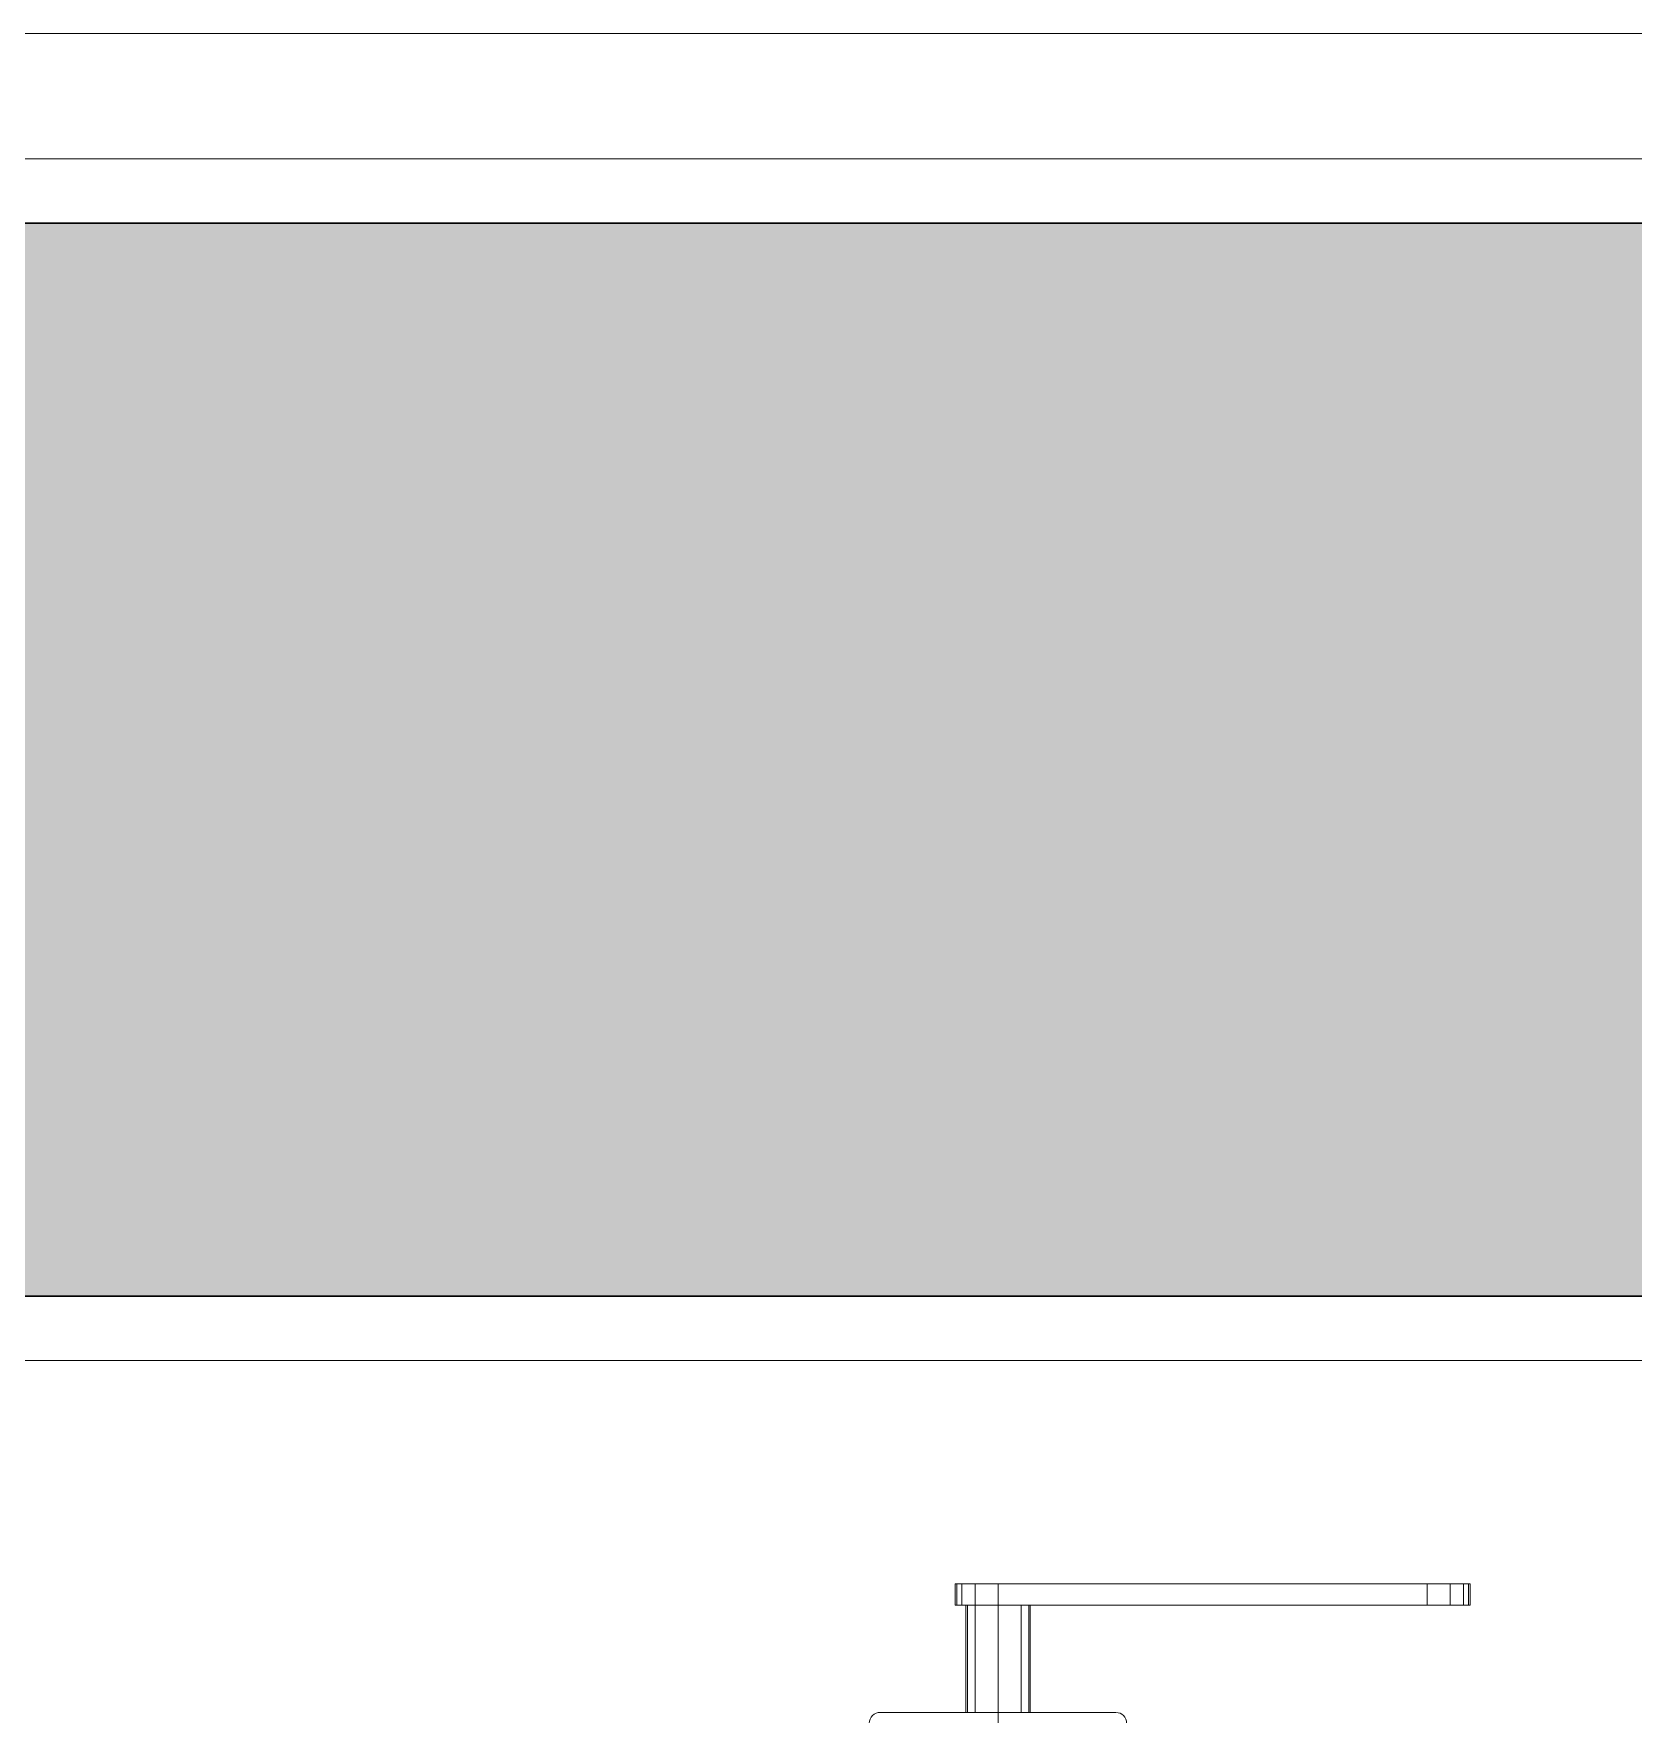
# Model space of a CAD drawing. Extents: x -14.2 to 52.3, y 3.7 to 90.9.
# Drawn here: x 12.1324 to 12.5052, y 17.2712 to 17.6628 of the extents above; entities that cross this region are included whole.
import ezdxf

# ---------------------------------------------------------------- set-up
doc = ezdxf.new("R2010")
doc.units = 0
for name, color, linetype, lineweight in [('limpo_PINI-PSG-PE-0102-LAZ-R00$0$A-DETL', 1, 'Continuous', 5), ('limpo_PINI-PSG-PE-0102-LAZ-R00$0$A-DETL-GENF', 1, 'Continuous', 5), ('limpo_PINI-PSG-PE-0102-LAZ-R00$0$A-DOOR', 31, 'Continuous', 5), ('limpo_PINI-PSG-PE-0102-LAZ-R00$0$A-WALL-FNSH', 1, 'Continuous', 40), ('limpo_PINI-PSG-PE-0102-LAZ-R00$0$PNIN-HID-PL-0009-LAZ-R00_dwg', 8, 'Continuous', 5)]:
    doc.layers.add(name, color=color, linetype=linetype, lineweight=lineweight)
doc.layers.add('limpo_PINI-PSG-PE-0102-LAZ-R00$0$XR_ARQT', color=7, linetype='Continuous')
doc.layers.add('XR_ARQT', color=7, linetype='Continuous')

# ---------------------------------------------------------------- blocks, each defined once
blk = doc.blocks.new('limpo_PINI-PSG-PE-0102-LAZ-R00$0$DAA_002_PCF_FER_ABR_1FO - 0_90x2_10m-2120912-5PPE_008_LAZER__P_A_0_09_')
at = {"layer": 'limpo_PINI-PSG-PE-0102-LAZ-R00$0$A-DETL-GENF'}
for p, q in [((468, 922.42), (468, 867.5)), ((468, 922.42), (468, 902.46)), ((492.99, 784.96), (492.99, 904.96)), ((498, 904.96), (492.99, 904.96)), ((492.99, 904.96), (498, 904.96)), ((492.99, 902.46), (492.99, 904.96)), ((498, 904.58), (492.99, 904.58)), ((498, 784.96), (498, 904.96)), ((498, 904.96), (498, 784.96)), ((492.99, 902.46), (468, 902.46)), ((468, 902.46), (492.99, 902.46)), ((492.99, 902.08), (468, 902.08)), ((498, 903.4), (492.99, 903.4)), ((498, 900.3), (468, 900.3)), ((498, 900.3), (468, 900.3)), ((498, 894.96), (463, 894.96)), ((492.99, 889.62), (468, 889.62)), ((492.99, 887.83), (468, 887.83)), ((492.99, 887.46), (468, 887.46)), ((468, 887.46), (468, 867.5)), ((492.99, 887.46), (468, 887.46)), ((492.99, 784.96), (492.99, 887.46)), ((498, 794.96), (492.99, 794.96)), ((498, 789.62), (492.99, 789.62)), ((498, 786.52), (492.99, 786.52)), ((498, 785.33), (492.99, 785.33)), ((498, 784.96), (492.99, 784.96)), ((498, 784.96), (492.99, 784.96))]:
    blk.add_line(p, q, dxfattribs=at)
for centre, start, end in [((465.5, 922.5), 358.1366, 90), ((465.5, 922.5), 358.1366, 90), ((465.5, 867.5), 269.6028, 0), ((465.5, 867.5), 269.6028, 0)]:
    blk.add_arc(centre, 2.5, start, end, dxfattribs=at)
blk = doc.blocks.new('limpo_PINI-PSG-PE-0102-LAZ-R00$0$PNIN-HID-PL-0009-LAZ-R00_dwg-3604853-5PPE_008_LAZER__P_A_0_09_')
at = {"color": 9, "lineweight": 5}
blk.add_line((21430.24, 11888.46), (22479.54, 11888.46), dxfattribs=at)
blk = doc.blocks.new('limpo_PINI-PSG-PE-0102-LAZ-R00$0$A$C745163c0')
at = {"layer": 'limpo_PINI-PSG-PE-0102-LAZ-R00$0$A-DETL-GENF'}
blk.add_hatch(color=252, dxfattribs=at).paths.add_polyline_path([(-1214.79, -4240.4), (-735, -4240.4), (-735, -1740.4), (-1235, -1740.4), (-1235, -3990.4), (-4500, -3990.4), (-4500, -1240.4), (-5000, -1240.4), (-5000, -3990.4), (-7375.94, -3990.4), (-7543.99, -3977.28), (-7694.43, -3929.95), (-7830.04, -3850.93), (-7943.57, -3743.26), (-8030.34, -3617.52), (-8089.49, -3469.46), (-8114.53, -3320.4), (-8875.57, 3522.44), (-8899.92, 3763.3), (-8904.08, 3840.96), (-8900.89, 3918.66), (-8864.78, 4126.97), (-8758.37, 4309.66), (-8594.99, 4443.84), (-8223.71, 4625.32), (-7834.73, 4764.89), (-7573, 4836.94), (-7300, 4908.38), (-6554.43, 5083.1), (-6069.83, 5185.35), (-3680, 5695.85), (-3680, 4815), (-5930, 4815), (-5930, 2215), (-3480, 2215), (-3480, 2515), (-5680, 2515), (-5680, 4515), (-3480, 4515), (-3480, 5994.22), (-6362.3, 5379.1), (-6612.93, 5326.16), (-7360.18, 5151.05), (-7643.43, 5076.93), (-7910.04, 4999.66), (-8035.63, 4959.8), (-8155.83, 4918.91), (-8270.06, 4877), (-8378.05, 4833.93), (-8429.06, 4812.16), (-8561.24, 4746.24), (-8692.23, 4677.98), (-8956.09, 4462.14), (-9117.28, 4161.76), (-9151.27, 3822.57), (-9122.61, 3481.55), (-8362.53, -3350.9), (-8324.78, -3555.68), (-8246, -3744.15), (-8128.71, -3913.17), (-7977.76, -4052.38), (-7796.28, -4158.24), (-7597.49, -4221.55), (-7388.98, -4240.4), (-2219.61, -4240.4)])
at = {"layer": 'limpo_PINI-PSG-PE-0102-LAZ-R00$0$A-DETL', "color": 1, "lineweight": 30}
for p, q in [((-1235, -3990.4), (-4500, -3990.4)), ((-7388.98, -4240.4), (-735, -4240.4))]:
    blk.add_line(p, q, dxfattribs=at)
at = {"layer": 'limpo_PINI-PSG-PE-0102-LAZ-R00$0$A-WALL-FNSH', "lineweight": 5}
for p, q in [((-1250, -3975.4), (-2325.02, -3975.4)), ((-7389.32, -4255.4), (-940.09, -4255.4))]:
    blk.add_line(p, q, dxfattribs=at)
at = {"layer": 'limpo_PINI-PSG-PE-0102-LAZ-R00$0$A-DOOR', "rotation": 90}
blk.add_blockref('limpo_PINI-PSG-PE-0102-LAZ-R00$0$DAA_002_PCF_FER_ABR_1FO - 0_90x2_10m-2120912-5PPE_008_LAZER__P_A_0_09_', (-830.09, -4805.4), dxfattribs=at)
at = {"layer": 'limpo_PINI-PSG-PE-0102-LAZ-R00$0$PNIN-HID-PL-0009-LAZ-R00_dwg', "color": 9}
blk.add_blockref('limpo_PINI-PSG-PE-0102-LAZ-R00$0$PNIN-HID-PL-0009-LAZ-R00_dwg-3604853-5PPE_008_LAZER__P_A_0_09_', (-23714.89, -15834.72), dxfattribs=at)
blk = doc.blocks.new('limpo_PINI-PSG-PE-0102-LAZ-R00')
at = {"layer": 'limpo_PINI-PSG-PE-0102-LAZ-R00$0$XR_ARQT', "xscale": 0.001000000000038553, "yscale": 0.001000000000038553, "zscale": 0.001000000000038553}
blk.add_blockref('limpo_PINI-PSG-PE-0102-LAZ-R00$0$A$C745163c0', (14.12396, 21.59203), dxfattribs=at)

msp = doc.modelspace()

# ---------------------------------------------------------------- block references
at = {"layer": 'XR_ARQT'}
msp.add_blockref('limpo_PINI-PSG-PE-0102-LAZ-R00', (-0.04177, 0.01702), dxfattribs=at)

doc.saveas('drawing.dxf')
